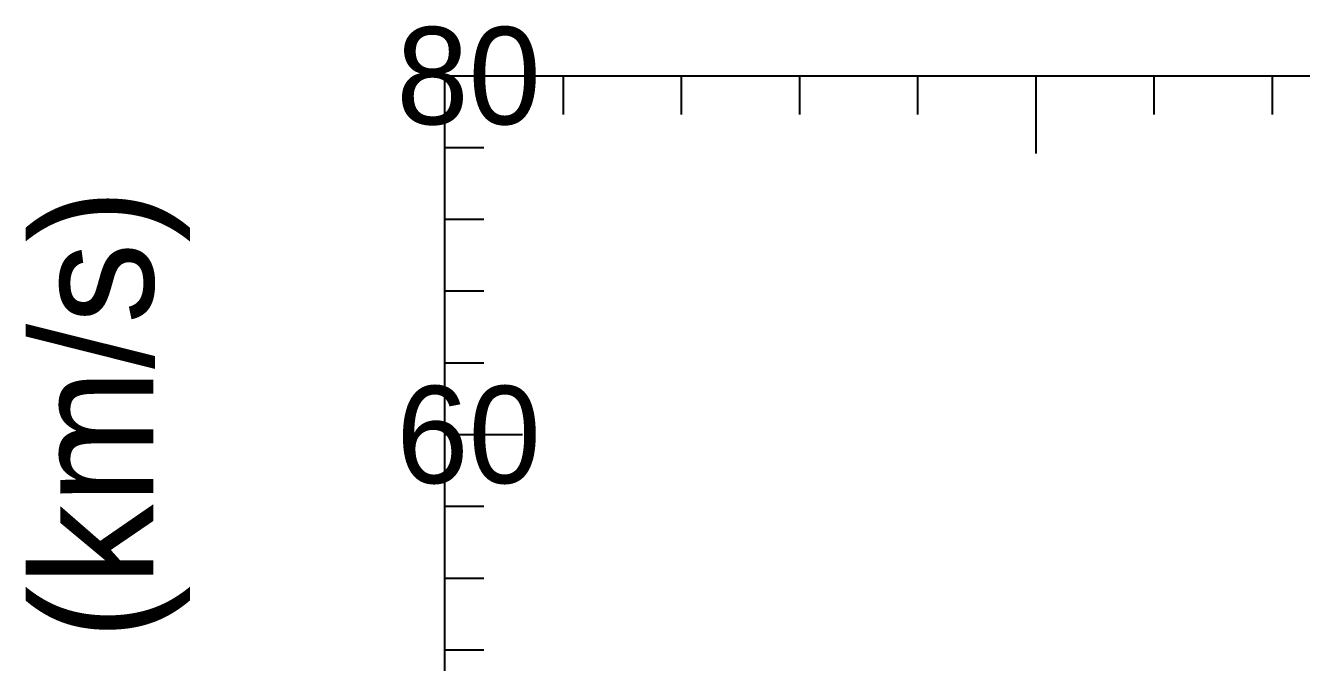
# Model space of a CAD drawing. Extents: x -35 to 179, y -35 to 144.
# Drawn here: x -34.5 to 70.5, y 69.8 to 122.2 of the extents above; entities that cross this region are included whole.
import ezdxf

# ---------------------------------------------------------------- set-up
doc = ezdxf.new("R2010")
doc.units = 0

msp = doc.modelspace()

# ---------------------------------------------------------------- linework, layer by layer
at = {"color": 0}
for p, q in [((9.73, 118.08), (9.73, 114.88)), ((19.46, 118.08), (19.46, 114.88)), ((29.19, 118.08), (29.19, 114.88)), ((38.92, 118.08), (38.92, 114.88)), ((48.65, 118.08), (48.65, 111.68)), ((58.38, 118.08), (58.38, 114.88)), ((68.11, 118.08), (68.11, 114.88)), ((0, 112.18), (3.2, 112.18)), ((0, 106.28), (3.2, 106.28)), ((0, 100.37), (3.2, 100.37)), ((0, 94.47), (3.2, 94.47)), ((0, 88.56), (6.4, 88.56)), ((0, 82.66), (3.2, 82.66)), ((0, 76.75), (3.2, 76.75)), ((0, 70.85), (3.2, 70.85))]:
    msp.add_line(p, q, dxfattribs=at)
msp.add_lwpolyline([(0, 0), (0, 118.08), (179.2, 118.08), (179.2, 0)], close=True, dxfattribs=at)

# ---------------------------------------------------------------- texts
for s, p in [('80', (-4, 114.08)), ('60', (-4, 84.56))]:
    msp.add_text(s, height=8, dxfattribs=at).set_placement(p)
msp.add_text('V (km/s)', height=10, rotation=90, dxfattribs=at).set_placement((-24, 59.04))

doc.saveas('drawing.dxf')
